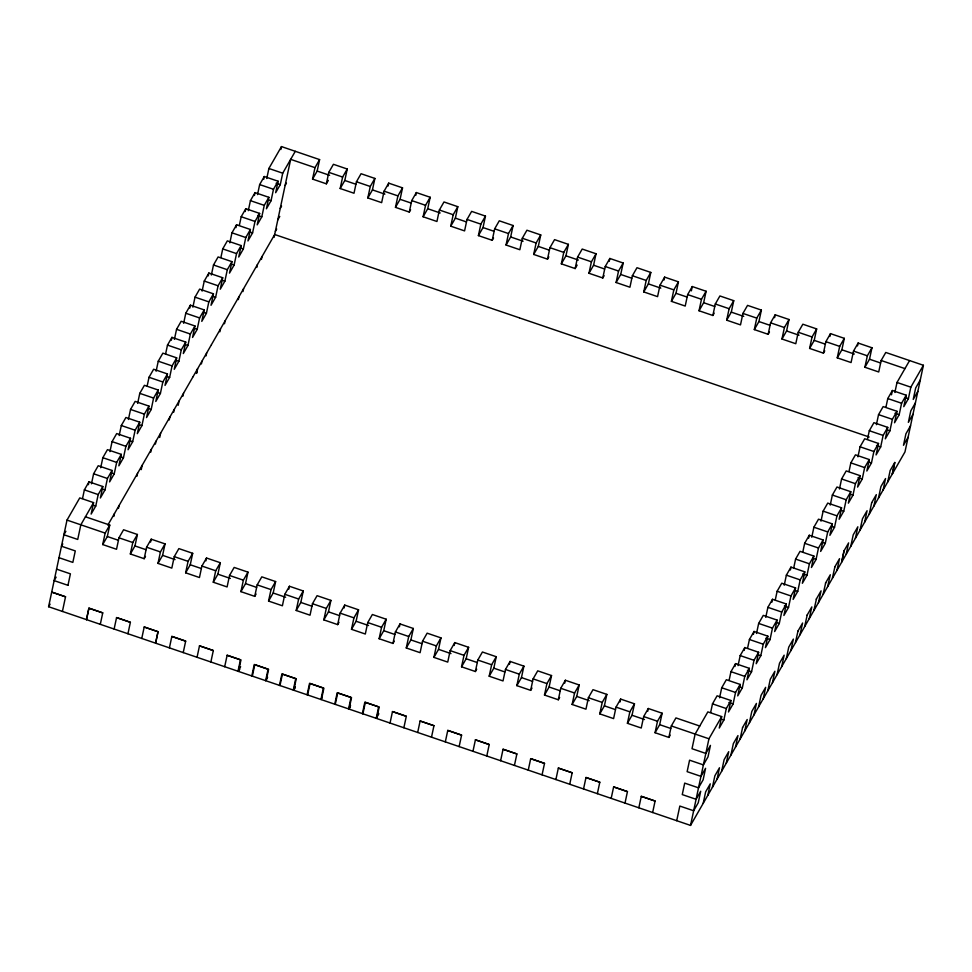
<?xml version="1.0" encoding="UTF-8"?>
<svg xmlns="http://www.w3.org/2000/svg" width="972" height="972" viewBox="0 0 972 972"><rect width="100%" height="100%" fill="white"/><g stroke="black" fill="none" stroke-linecap="round" stroke-linejoin="round"><path stroke-width="1.46" d="M240.631 666.671L238.006 671.239L48.6 606.722L67.007 520.093L79.753 497.907L93.579 502.609L91.137 514.079L95.754 506.035L98.196 494.578L102.813 486.535L88.987 481.82L84.37 489.864L82.547 498.466M88.379 484.688L88.987 481.82M62.415 611.449L65.537 596.784L51.71 592.07M67.967 585.326L70.409 573.845L56.583 569.155M91.477 483.813L93.604 473.777L98.221 465.734L112.047 470.448L109.605 481.905L114.222 473.862L116.664 462.405L121.281 454.361L107.455 449.659L102.838 457.691L100.711 467.726M109.945 451.64L112.072 441.616L116.689 433.573L130.515 438.275L128.073 449.744L132.69 441.701L135.132 430.232L139.749 422.2L125.923 417.486L121.306 425.529L119.179 435.553M102.813 486.535L100.371 497.992L104.988 489.949L107.43 478.491L112.047 470.448M128.413 419.479L130.54 409.443L135.157 401.4L148.983 406.114L146.553 417.571L151.17 409.528L153.6 398.07L158.217 390.027L144.403 385.313L139.774 393.356L137.647 403.392M121.281 454.361L118.839 465.831L123.456 457.788L125.898 446.318L130.515 438.275M145.484 556.397L144.172 558.693L130.345 553.979L134.962 545.936L137.404 534.479L123.578 529.764L118.961 537.808L116.531 549.277L102.704 544.563L105.146 533.106L109.763 525.062L85.439 516.776M102.704 544.563L107.321 536.52L109.763 525.062M113.846 516.46L114.453 513.593M118.463 508.417L119.07 505.549M147.185 385.872L149.02 377.282L153.637 369.238L167.451 373.941L165.021 385.41L169.638 377.367L172.068 365.897L176.685 357.854L162.871 353.152L158.254 361.195L156.115 371.219M139.749 422.2L137.307 433.658L141.924 425.615L144.366 414.157L148.983 406.114M100.298 624.352L102.74 612.87L88.914 608.156L86.472 619.638L88.914 608.156L102.728 612.882M136.931 476.244L137.538 473.376M165.653 353.711L167.488 345.109L171.935 337.369L185.749 342.071L183.319 353.541L187.936 345.497L190.366 334.028L194.983 325.985L181.169 321.282L176.552 329.326L174.413 339.35M141.244 469.634L142.155 465.333M158.217 390.027L155.787 401.485L160.404 393.453L162.834 381.984L167.451 373.941M171.327 340.224L171.935 337.369M150.781 452.126L151.389 449.258M114.113 629.054L116.567 617.572L130.382 622.287L127.94 633.768M130.345 553.979L132.787 542.522L137.404 534.479M155.399 444.083L156.006 441.215M183.647 323.275L185.786 313.239L190.403 305.196L204.217 309.91L201.787 321.368L206.404 313.324L208.834 301.867L213.451 293.823L199.637 289.109L195.02 297.153L192.881 307.188M159.712 437.473L160.623 433.172M176.685 357.854L174.255 369.324L178.872 361.28L181.302 349.823L185.749 342.071M189.795 308.063L190.403 305.196M169.25 419.953L169.857 417.085M173.696 412.213L174.474 409.042L183.538 393.259L182.93 396.126M144.172 558.693L146.602 547.224L151.219 539.181L165.046 543.895L162.603 555.352L157.986 563.395L171.813 568.11L174.255 556.64L178.872 548.597L192.687 553.311L190.257 564.768L185.64 572.812L199.454 577.526L201.897 566.056L206.514 558.013L220.328 562.727L217.898 574.185L213.281 582.228L227.096 586.942L229.538 575.473L234.155 567.429L247.982 572.144L245.539 583.601L240.922 591.644L254.749 596.358L256.061 594.062M202.115 291.102L204.254 281.066L208.871 273.035L222.697 277.737L220.255 289.206L224.872 281.163L227.314 269.694L231.931 261.65L218.105 256.948L213.488 264.992L211.361 275.015M178.18 405.3L179.091 400.999M194.983 325.985L192.553 337.454L197.17 329.411L199.6 317.941L204.217 309.91M150.611 542.048L151.219 539.181M208.263 275.89L208.871 273.035M220.899 257.507L222.722 248.905L227.339 240.862L241.165 245.564L238.723 257.033L243.34 248.99L245.782 237.533L250.399 229.489L236.573 224.775L231.956 232.818L229.829 242.854M196.478 373.43L197.401 369.129M213.451 293.823L211.021 305.281L215.638 297.238L218.08 285.78L222.697 277.737M196.648 373.139L197.571 368.838M141.754 638.47L144.208 626.989L158.023 631.703L155.593 643.172L158.023 631.715L144.196 627.013M157.986 563.395L160.429 551.938L165.046 543.895M201.398 363.953L202.018 361.086L192.954 376.881M206.015 355.91L206.635 353.043M235.965 227.642L236.573 224.775M239.367 225.334L241.19 216.732L245.807 208.688L259.633 213.403L257.191 224.872L261.808 216.829L264.25 205.359L268.867 197.316L255.041 192.614L250.424 200.657L248.297 210.681M231.931 261.65L229.489 273.12L234.106 265.077L236.548 253.607L241.165 245.564M245.199 211.556L245.807 208.688M219.879 331.792L220.486 328.925M224.496 323.749L225.103 320.882M254.433 195.481L255.041 192.614M257.531 194.594L259.658 184.571L264.275 176.527L278.101 181.229L275.659 192.699L280.276 184.656L282.718 173.186L295.294 151.304M250.399 229.489L247.957 240.947L252.574 232.903L255.016 221.446L259.633 213.403M263.667 179.395L264.275 176.527M238.347 299.619L238.954 296.752M266.765 178.52L268.892 168.484L281.467 146.59L319.594 159.602L317.164 171.06L312.547 179.103L326.361 183.817L328.342 180.367M242.964 291.576L243.571 288.708M169.407 647.887L171.85 636.405L185.676 641.119L183.222 652.601M185.64 572.812L188.07 561.354L192.687 553.311M268.867 197.316L266.425 208.786L271.042 200.742L273.484 189.273L278.101 181.229M280.847 149.518L281.467 146.59M256.815 267.458L257.422 264.591M261.432 259.415L262.039 256.547M274.08 237.375L290.664 159.359L314.977 167.646L319.594 159.602M205.906 560.88L206.514 558.013M197.049 657.303L199.491 645.821L213.318 650.535L210.863 662.017M213.281 582.228L215.711 570.771L220.328 562.727M312.547 179.103L314.977 167.646M326.361 183.817L328.803 172.348L333.42 164.304L347.235 169.019L344.805 180.476L340.188 188.519L354.002 193.234L356.445 181.764L361.062 173.721L374.876 178.435L372.446 189.892L367.829 197.936L381.644 202.65L384.086 191.18L388.703 183.137L402.53 187.851L400.087 199.309L395.47 207.352L409.297 212.066L410.609 209.77M224.69 666.719L227.132 655.237L240.449 659.781L238.006 671.239M240.922 591.644L243.365 580.187L247.982 572.144M340.188 188.519L342.618 177.062L347.235 169.019M267.616 677.229L265.648 680.655L238.517 671.433L240.947 659.964L227.132 655.262M254.749 596.358L257.179 584.889L261.796 576.846L275.623 581.56L273.181 593.017L268.564 601.061L282.39 605.775L284.82 594.305L289.437 586.262L303.264 590.976L300.822 602.433L296.205 610.477L310.032 615.191L312.462 603.721L317.079 595.678L330.905 600.392L328.475 611.85L323.846 619.893L337.673 624.607L338.997 622.311M251.833 675.953L254.263 664.484L268.09 669.198L265.648 680.655M252.331 676.135L254.773 664.678L268.588 669.38L266.158 680.85L293.301 690.071L295.269 686.645M268.564 601.061L271.006 589.603L275.623 581.56M367.829 197.936L370.259 186.478L374.876 178.435M288.83 589.129L289.437 586.262M279.474 685.369L281.916 673.9L295.731 678.614L293.301 690.071M279.972 685.552L282.415 674.094L296.229 678.796L293.799 690.266L320.942 699.488L322.254 697.203M296.205 610.477L298.647 599.019L303.264 590.976M388.095 186.004L388.703 183.137M395.47 207.352L397.913 195.894L402.53 187.851M409.297 212.066L411.727 200.597L416.344 192.553L430.171 197.267L427.729 208.725L423.112 216.768L436.938 221.482L439.368 210.013L443.985 201.969L457.812 206.684L455.37 218.141L450.753 226.184L464.58 230.899L467.022 219.429L471.639 211.386L485.453 216.1L483.023 227.557L478.406 235.601L492.221 240.315L493.545 238.019M307.116 694.786L309.558 683.316L323.372 688.03L320.942 699.488M307.614 694.98L310.056 683.51L323.883 688.212L321.44 699.682L348.584 708.904L350.552 705.478M323.846 619.893L326.288 608.436L330.905 600.392M415.737 195.421L416.344 192.553M423.112 216.768L425.554 205.311L430.171 197.267M337.673 624.607L340.115 613.138L344.732 605.094L358.547 609.808L356.117 621.266L351.5 629.309L365.314 634.023L367.756 622.554L372.373 614.511L386.188 619.225L383.758 630.694L379.141 638.726L392.955 643.44L394.28 641.143M344.124 607.962L344.732 605.094M334.757 704.202L337.199 692.732L351.026 697.446L348.584 708.904M335.267 704.396L337.697 692.927L351.524 697.629L349.082 709.098L376.225 718.32L378.849 713.752M351.5 629.309L353.93 617.852L358.547 609.808M450.753 226.184L453.195 214.727L457.812 206.684M362.41 713.618L364.84 702.149L378.667 706.863L376.225 718.32M362.908 713.812L365.338 702.343L379.165 707.045L376.723 718.515L690.533 825.41L795.363 642.832L797.988 631.047M379.141 638.726L381.571 627.268L386.188 619.225M478.406 235.601L480.836 224.143L485.453 216.1M392.955 643.44L395.397 631.97L400.014 623.927L413.331 628.471L410.889 639.928L406.272 647.972L420.098 652.686L422.528 641.216L427.145 633.173L440.972 637.887L438.53 649.345L433.913 657.388L447.74 662.102L450.17 650.633L454.787 642.589L468.613 647.303L466.171 658.761L461.554 666.804L475.381 671.518L476.693 669.21M399.407 626.794L400.014 623.927M492.221 240.315L494.663 228.845L499.28 220.802L513.095 225.516L510.665 236.974L506.048 245.017L519.862 249.731L522.304 238.262L526.921 230.218L540.748 234.932L538.306 246.39L533.689 254.433L547.503 259.147L548.828 256.851M390.039 723.047L392.481 711.565L406.308 716.279L403.866 727.761M406.272 647.972L408.714 636.502L413.331 628.471M506.048 245.017L508.478 233.559L513.095 225.516M417.681 732.463L420.123 720.981L433.949 725.695L431.507 737.177M433.913 657.388L436.355 645.918L440.972 637.887M533.689 254.433L536.119 242.976L540.748 234.932M454.179 645.457L454.787 642.589M547.503 259.147L549.945 247.678L554.562 239.634L568.389 244.349L565.947 255.818L561.33 263.849L575.157 268.564L577.137 265.113M445.322 741.879L447.776 730.397L461.591 735.111L459.149 746.593M461.554 666.804L463.996 655.335L468.613 647.303M561.33 263.849L563.772 252.392L568.389 244.349M475.381 671.518L477.811 660.049L482.428 652.005L496.255 656.72L493.812 668.177L489.195 676.22L503.022 680.935L505.464 669.465L510.081 661.422L523.896 666.136L521.466 677.593L516.849 685.637L530.663 690.351L531.988 688.054M575.157 268.564L577.587 257.094L582.204 249.051L596.03 253.765L593.588 265.235L588.971 273.266L602.798 277.98L604.11 275.684M472.963 751.295L475.417 739.813L489.232 744.528L486.79 756.009M489.195 676.22L491.638 664.751L496.255 656.72M588.971 273.266L591.413 261.808L596.03 253.765M509.474 664.289L510.081 661.422M602.798 277.98L605.228 266.51L609.845 258.467L623.161 263.011L620.719 274.469L616.102 282.512L629.929 287.226L632.371 275.756L636.988 267.713L650.803 272.427L648.373 283.885L643.756 291.928L657.57 296.642L660.012 285.173L664.629 277.129L678.444 281.844L676.014 293.301L671.397 301.344L685.211 306.059L687.654 294.589L692.271 286.546L706.097 291.26L703.655 302.717L699.038 310.761L712.853 315.475L714.177 313.178M500.616 760.712L503.059 749.23L516.885 753.944L514.431 765.426M516.849 685.637L519.279 674.167L523.896 666.136M609.237 261.334L609.845 258.467M616.102 282.512L618.544 271.042L623.161 263.011M530.663 690.351L533.106 678.881L537.723 670.838L551.537 675.552L549.107 687.01L544.49 695.053L558.305 699.767L559.629 697.471M528.258 770.128L530.7 758.646L544.527 763.36L542.072 774.842M544.49 695.053L546.92 683.583L551.537 675.552M643.756 291.928L646.186 280.458L650.803 272.427M558.305 699.767L560.747 688.298L565.364 680.254L579.191 684.968L576.748 696.426L572.131 704.469L585.958 709.183L588.388 697.714L593.005 689.67L606.832 694.385L604.39 705.842L599.773 713.885L613.599 718.6L616.029 707.13L620.646 699.087L634.473 703.801L632.031 715.258L627.414 723.302L641.241 728.016L643.683 716.546L648.3 708.503L662.114 713.217L659.684 724.675L655.067 732.718L668.882 737.432L670.206 735.136M564.756 683.122L565.364 680.254M555.899 779.544L558.341 768.062L572.168 772.776L569.726 784.258M572.131 704.469L574.573 693L579.191 684.968M664.022 279.997L664.629 277.129M671.397 301.344L673.827 289.875L678.444 281.844M583.54 788.96L585.995 777.479L599.809 782.193L597.367 793.674M599.773 713.885L602.215 702.416L606.832 694.385M691.359 290.847L692.271 286.546M699.038 310.761L701.468 299.291L706.097 291.26M620.039 701.954L620.646 699.087M712.853 315.475L715.295 304.005L719.912 295.962L733.739 300.676L731.296 312.133L726.679 320.177L740.506 324.891L742.936 313.421L747.553 305.378L761.38 310.092L758.938 321.55L754.321 329.593L768.147 334.307L769.46 332.011M611.181 798.377L613.636 786.895L627.45 791.609L625.008 803.091M627.414 723.302L629.856 711.832L634.473 703.801M726.679 320.177L729.122 308.707L733.739 300.676M647.68 711.37L648.3 708.503M638.835 807.793L641.277 796.311L655.092 801.025L652.649 812.507M655.067 732.718L657.497 721.26L662.114 713.217M754.321 329.593L756.763 318.123L761.38 310.092M668.882 737.432L671.324 725.963L675.941 717.919L699.743 726.035M768.147 334.307L770.577 322.838L775.194 314.794L789.021 319.509L786.579 330.966L781.962 339.009L795.789 343.724L798.231 332.254L802.848 324.211L816.662 328.925L814.232 340.382L809.615 348.426L823.43 353.14L824.754 350.843M774.587 317.662L775.194 314.794M676.706 820.696L679.829 806.055L693.644 810.757L698.261 802.714L700.703 791.257L696.086 799.288L682.259 794.586L684.701 783.116L698.516 787.83L703.133 779.787L705.575 768.317L700.958 776.361L687.131 771.659L689.573 760.189L703.4 764.891L708.017 756.86L710.447 745.39L705.83 753.434L692.015 748.719L695.126 734.067L707.859 711.881L721.686 716.595L719.256 728.052L723.873 720.009L726.303 708.552L730.92 700.508L717.105 695.806L712.488 703.85L710.654 712.44M781.962 339.009L784.404 327.54L789.021 319.509M690.533 825.41L708.94 738.781L721.686 716.595M719.584 697.787L721.722 687.763L726.339 679.72L740.154 684.422L737.724 695.891L742.341 687.848L744.771 676.378L749.388 668.347L735.573 663.633L730.956 671.676L729.122 680.279M703.193 803.37L705.636 791.888L710.253 783.845L707.81 795.327M734.966 666.5L735.573 663.633M738.052 665.626L740.19 655.59L744.807 647.546L758.622 652.261L756.192 663.718L760.809 655.675L763.239 644.217L767.856 636.174L754.041 631.46L749.424 639.503L747.59 648.105M712.427 787.284L714.87 775.802L719.487 767.759L717.044 779.24M730.92 700.508L728.49 711.978L733.107 703.935L735.537 692.465L740.154 684.422M744.2 650.414L744.807 647.546M809.615 348.426L812.045 336.968L816.662 328.925M721.661 771.197L724.104 759.715L728.721 751.672L726.278 763.154M753.434 634.327L754.041 631.46M756.52 633.452L758.658 623.429L763.275 615.385L777.09 620.087L774.66 631.557L779.277 623.514L781.719 612.044L786.336 604.001L772.509 599.299L767.892 607.342L765.754 617.366M730.895 755.123L733.338 743.641L737.955 735.597L735.512 747.079M749.388 668.347L746.958 679.805L751.575 671.761L754.005 660.304L758.622 652.261M740.129 739.036L742.572 727.554M823.43 353.14L825.872 341.67L830.489 333.627L844.303 338.341L841.874 349.798L837.257 357.842L851.071 362.556L853.513 351.086L858.13 343.043L871.957 347.757L869.515 359.215L864.898 367.258L878.724 371.972L881.154 360.503L885.771 352.459L923.4 365.278L904.981 451.907L841.716 562.095L844.158 550.626M771.902 602.166L772.509 599.299M744.746 730.993L747.189 719.511L742.559 727.566M829.881 336.494L830.489 333.627M775.304 599.858L777.126 591.255L781.743 583.212L795.57 587.926L793.128 599.384L797.745 591.341L800.187 579.883L804.804 571.84L790.977 567.126L786.36 575.169L784.234 585.205M749.363 722.949L751.806 711.468L756.423 703.424L753.98 714.906M767.856 636.174L765.426 647.631L770.043 639.6L772.473 628.131L777.09 620.087M758.597 706.863L761.04 695.381L765.657 687.338L763.214 698.819M790.37 569.993L790.977 567.126M837.257 357.842L839.687 346.384L844.303 338.341M793.772 567.684L795.594 559.082L800.041 551.343L813.868 556.057L811.426 567.514L816.043 559.471L818.485 548.014L823.102 539.97L809.275 535.256L804.658 543.299L802.836 551.902M767.831 690.776L770.274 679.294L774.891 671.263L772.448 682.745M786.336 604.001L783.894 615.47L788.511 607.427L790.953 595.97L795.57 587.926M777.065 674.702L779.508 663.22L784.137 655.177L781.682 666.658M808.668 538.124L809.275 535.256M811.766 537.249L813.892 527.213L818.509 519.182L832.336 523.884L829.894 535.353L834.511 527.31L836.953 515.84L841.57 507.797L827.743 503.095L823.126 511.138L821 521.162M786.299 658.615L788.754 647.133L793.371 639.09L790.916 650.572M804.804 571.84L802.362 583.297L806.979 575.266L809.421 563.796L813.868 556.057M857.523 345.911L858.13 343.043M799.98 634.789L802.605 623.003L797.805 631.363M830.234 505.076L832.36 495.052L836.977 487.008L850.804 491.711L848.362 503.18L852.979 495.137L855.421 483.679L860.038 475.636L846.211 470.922L841.594 478.965L839.468 489.001M807.222 614.96L804.597 626.746L795.546 642.516M823.102 539.97L820.66 551.428L825.277 543.384L827.719 531.927L832.336 523.884M809.214 618.702L811.839 606.917L807.039 615.276M864.898 367.258L867.34 355.801L871.957 347.757M816.456 598.886L813.831 610.659L804.78 626.43M818.448 602.616L821.073 590.842L816.273 599.189M849.006 471.481L850.84 462.879L855.457 454.835L869.272 459.549L866.842 471.019L871.459 462.976L873.889 451.506L878.506 443.463L864.691 438.761L860.074 446.804L857.936 456.828M825.69 582.799L823.065 594.572L814.014 610.343M841.57 507.797L839.128 519.267L843.745 511.223L846.187 499.754L850.804 491.711M827.682 586.529L830.307 574.756L825.507 583.115M834.924 566.712L832.299 578.498L823.248 594.269M836.916 570.455L839.541 558.669L834.741 567.028M867.474 439.308L869.308 430.718L873.925 422.674L887.74 427.376L885.31 438.846L889.927 430.803L892.357 419.333L896.974 411.302L883.159 406.588L878.542 414.631L876.404 424.667M860.038 475.636L857.596 487.094L862.225 479.05L864.655 467.593L869.272 459.549M846.162 554.368L848.605 542.886L843.975 550.942L841.545 562.411L832.482 578.182M850.779 546.325L853.222 534.843L857.839 526.8L855.396 538.281M885.942 407.147L887.776 398.544L892.393 390.501L906.208 395.215L903.778 406.673L908.395 398.642L910.825 387.172L923.4 365.278M860.013 530.238L862.456 518.756L867.073 510.713L864.63 522.195M878.506 443.463L876.076 454.932L880.693 446.889L883.123 435.42L887.74 427.376M891.482 394.802L892.393 390.501M894.872 392.494L897.01 382.458L909.573 360.576M869.247 514.164L871.69 502.67M873.864 506.12L876.307 494.639L871.677 502.694M878.481 498.077L880.924 486.595L885.541 478.552L883.098 490.034M896.974 411.302L894.544 422.759L899.161 414.716L901.591 403.259L906.208 395.215M887.715 481.99L890.158 470.509L894.775 462.465L892.345 473.935L894.762 462.478M65.877 531.295L63.885 534.758L77.724 539.448L80.834 524.807L93.579 502.609M62.779 543.907L61.455 546.228L75.281 550.917L72.839 562.399L59.013 557.697M56.133 577.161L54.14 580.624L67.967 585.314M285.112 185.47L286.436 183.161M48.6 606.722L50.094 604.134M280.24 208.409L281.564 206.088M277.798 219.866L279.778 216.428M275.368 231.336L276.692 229.028M107.856 525.074L174.304 409.346M183.708 392.955L192.784 377.172M202.188 360.794L211.252 345.011M211.422 344.708L274.699 234.507L464.106 299.024M238.517 671.433L239.829 669.137M293.799 690.266L295.111 687.969M349.082 709.098L350.406 706.802M920.29 379.93L915.673 387.974L913.23 399.431L917.847 391.4M915.417 402.858L910.788 410.901L908.358 422.37L912.975 414.327M910.533 425.797L905.916 433.828L903.486 445.298L908.103 437.254M328.803 172.348L342.618 177.062M356.445 181.764L370.259 186.478M384.086 191.18L397.913 195.894M411.727 200.597L425.554 205.311M439.368 210.013L453.195 214.727M467.022 219.429L480.836 224.143M494.663 228.845L508.478 233.559M522.304 238.262L536.119 242.976M549.945 247.678L563.772 252.392M577.587 257.094L591.413 261.808M605.228 266.51L618.544 271.042M632.371 275.756L646.186 280.458M660.012 285.173L673.827 289.875M687.654 294.589L701.468 299.291M715.295 304.005L729.122 308.707M742.936 313.421L756.763 318.123M770.577 322.838L784.404 327.54M798.231 332.254L812.045 336.968M825.872 341.67L839.687 346.384M853.513 351.086L867.34 355.801M881.154 360.503L904.956 368.607M317.164 171.06L329.593 175.3M344.805 180.476L355.861 184.243M372.446 189.892L384.888 194.133M400.087 199.309L411.144 203.075M427.729 208.725L440.17 212.965M455.37 218.141L466.426 221.908M483.023 227.557L494.08 231.324M510.665 236.974L523.106 241.214M538.306 246.39L549.362 250.169M565.947 255.818L578.389 260.046M593.588 265.235L604.645 269.001M620.719 274.469L631.776 278.235M648.373 283.885L660.802 288.125M676.014 293.301L687.07 297.067M703.655 302.717L714.712 306.484M731.296 312.133L743.738 316.374M758.938 321.55L769.994 325.316M786.579 330.966L799.02 335.206M814.232 340.382L825.289 344.149M841.874 349.798L854.315 354.039M869.515 359.215L880.571 362.981M268.892 168.484L282.718 173.186M897.01 382.458L910.825 387.172M276.133 183.246L280.276 184.656M905.625 397.694L908.395 398.642M259.658 184.571L273.484 189.273M887.776 398.544L901.591 403.259M268.284 199.795L271.042 200.742M895.018 413.307L899.161 414.716M250.424 200.657L264.25 205.359M878.542 414.631L892.357 419.333M257.665 215.407L261.808 216.829M887.157 429.867L889.927 430.803M241.19 216.732L255.016 221.446M869.308 430.718L883.123 435.42M464.604 299.218L491.747 308.44M492.245 308.634L519.388 317.856M519.899 318.051L547.029 327.272M547.54 327.467L574.683 336.689M575.181 336.883L869.175 437.011M249.816 231.968L252.574 232.903M876.537 445.48L880.693 446.889M231.956 232.818L245.782 237.533M860.074 446.804L873.889 451.506M240.582 248.054L243.34 248.99M868.689 462.028L871.459 462.976M222.722 248.905L236.548 253.607M850.84 462.879L864.655 467.593M231.348 264.129L234.106 265.077M858.069 477.641L862.225 479.05M213.488 264.992L227.314 269.694M841.594 478.965L855.421 483.679M222.114 280.215L224.872 281.163M850.221 494.201L852.979 495.137M204.254 281.066L218.08 285.78M832.36 495.052L846.187 499.754M212.868 296.302L215.638 297.238M840.987 510.276L843.745 511.223M195.02 297.153L208.834 301.867M823.126 511.138L836.953 515.84M203.634 312.389L206.404 313.324M831.753 526.362L834.511 527.31M185.786 313.239L199.6 317.941M813.892 527.213L827.719 531.927M194.4 328.475L197.17 329.411M822.519 542.449L825.277 543.384M176.552 329.326L190.366 334.028M804.658 543.299L818.485 548.014M185.166 344.55L187.936 345.497M813.285 558.536L816.043 559.471M167.488 345.109L181.302 349.823M795.594 559.082L809.421 563.796M176.102 360.345L178.872 361.28M802.836 573.845L806.979 575.266M158.254 361.195L172.068 365.897M786.36 575.169L800.187 579.883M166.868 376.419L169.638 377.367M794.987 590.405L797.745 591.341M149.02 377.282L162.834 381.984M777.126 591.255L790.953 595.97M157.634 392.506L160.404 393.453M784.368 606.018L788.511 607.427M139.774 393.356L153.6 398.07M767.892 607.342L781.719 612.044M148.4 408.592L151.17 409.528M776.507 622.566L779.277 623.514M130.54 409.443L144.366 414.157M758.658 623.429L772.473 628.131M139.166 424.679L141.924 425.615M765.9 638.179L770.043 639.6M121.306 425.529L135.132 430.232M749.424 639.503L763.239 644.217M129.932 440.753L132.69 441.701M758.038 654.739L760.809 655.675M112.072 441.616L125.898 446.318M740.19 655.59L754.005 660.304M120.698 456.84L123.456 457.788M747.432 670.352L751.575 671.761M102.838 457.691L116.664 462.405M730.956 671.676L744.771 676.378M111.464 472.927L114.222 473.862M739.571 686.9L742.341 687.848M93.604 473.777L107.43 478.491M721.722 687.763L735.537 692.465M102.23 489.013L104.988 489.949M728.951 702.513L733.107 703.935M84.37 489.864L98.196 494.578M712.488 703.85L726.303 708.552M92.996 505.088L95.754 506.035M721.103 719.073L723.873 720.009M67.007 520.093L105.146 533.106M118.961 537.808L132.787 542.522M146.602 547.224L160.429 551.938M174.255 556.64L188.07 561.354M201.897 566.056L215.711 570.771M229.538 575.473L243.365 580.187M257.179 584.889L271.006 589.603M284.82 594.305L298.647 599.019M312.462 603.721L326.288 608.436M340.115 613.138L353.93 617.852M367.756 622.554L381.571 627.268M395.397 631.97L408.714 636.502M422.528 641.216L436.355 645.918M450.17 650.633L463.996 655.335M477.811 660.049L491.638 664.751M505.464 669.465L519.279 674.167M533.106 678.881L546.92 683.583M560.747 688.298L574.573 693M588.388 697.714L602.215 702.416M616.029 707.13L629.856 711.832M643.683 716.546L657.497 721.26M671.324 725.963L708.94 738.781M107.321 536.52L118.377 540.286M134.962 545.936L146.019 549.702M162.603 555.352L175.045 559.593M190.257 564.768L201.313 568.535M217.898 574.185L230.34 578.425M245.539 583.601L256.596 587.367M273.181 593.017L285.622 597.258M300.822 602.433L311.878 606.2M328.475 611.85L339.532 615.616M356.117 621.266L368.558 625.506M383.758 630.694L394.814 634.461M410.889 639.928L421.945 643.695M438.53 649.345L450.972 653.585M466.171 658.761L477.228 662.527M493.812 668.177L504.881 671.944M521.466 677.593L532.522 681.36M549.107 687.01L560.164 690.776M576.748 696.426L589.19 700.666M604.39 705.842L615.446 709.609M632.031 715.258L644.472 719.499M659.684 724.675L670.741 728.441M51.698 592.094L65.525 596.796M116.555 617.597L130.37 622.299M171.837 636.429L185.664 641.131M199.479 645.845L213.305 650.547M392.481 711.589L406.296 716.291M420.123 721.005L433.937 725.707M447.764 730.422L461.579 735.124M475.405 739.838L489.232 744.54M503.046 749.254L516.873 753.956M530.688 758.67L544.514 763.372M558.341 768.087L572.156 772.789M585.982 777.503L599.797 782.205M613.624 786.919L627.45 791.621M641.265 796.335L655.092 801.037"/></g></svg>
